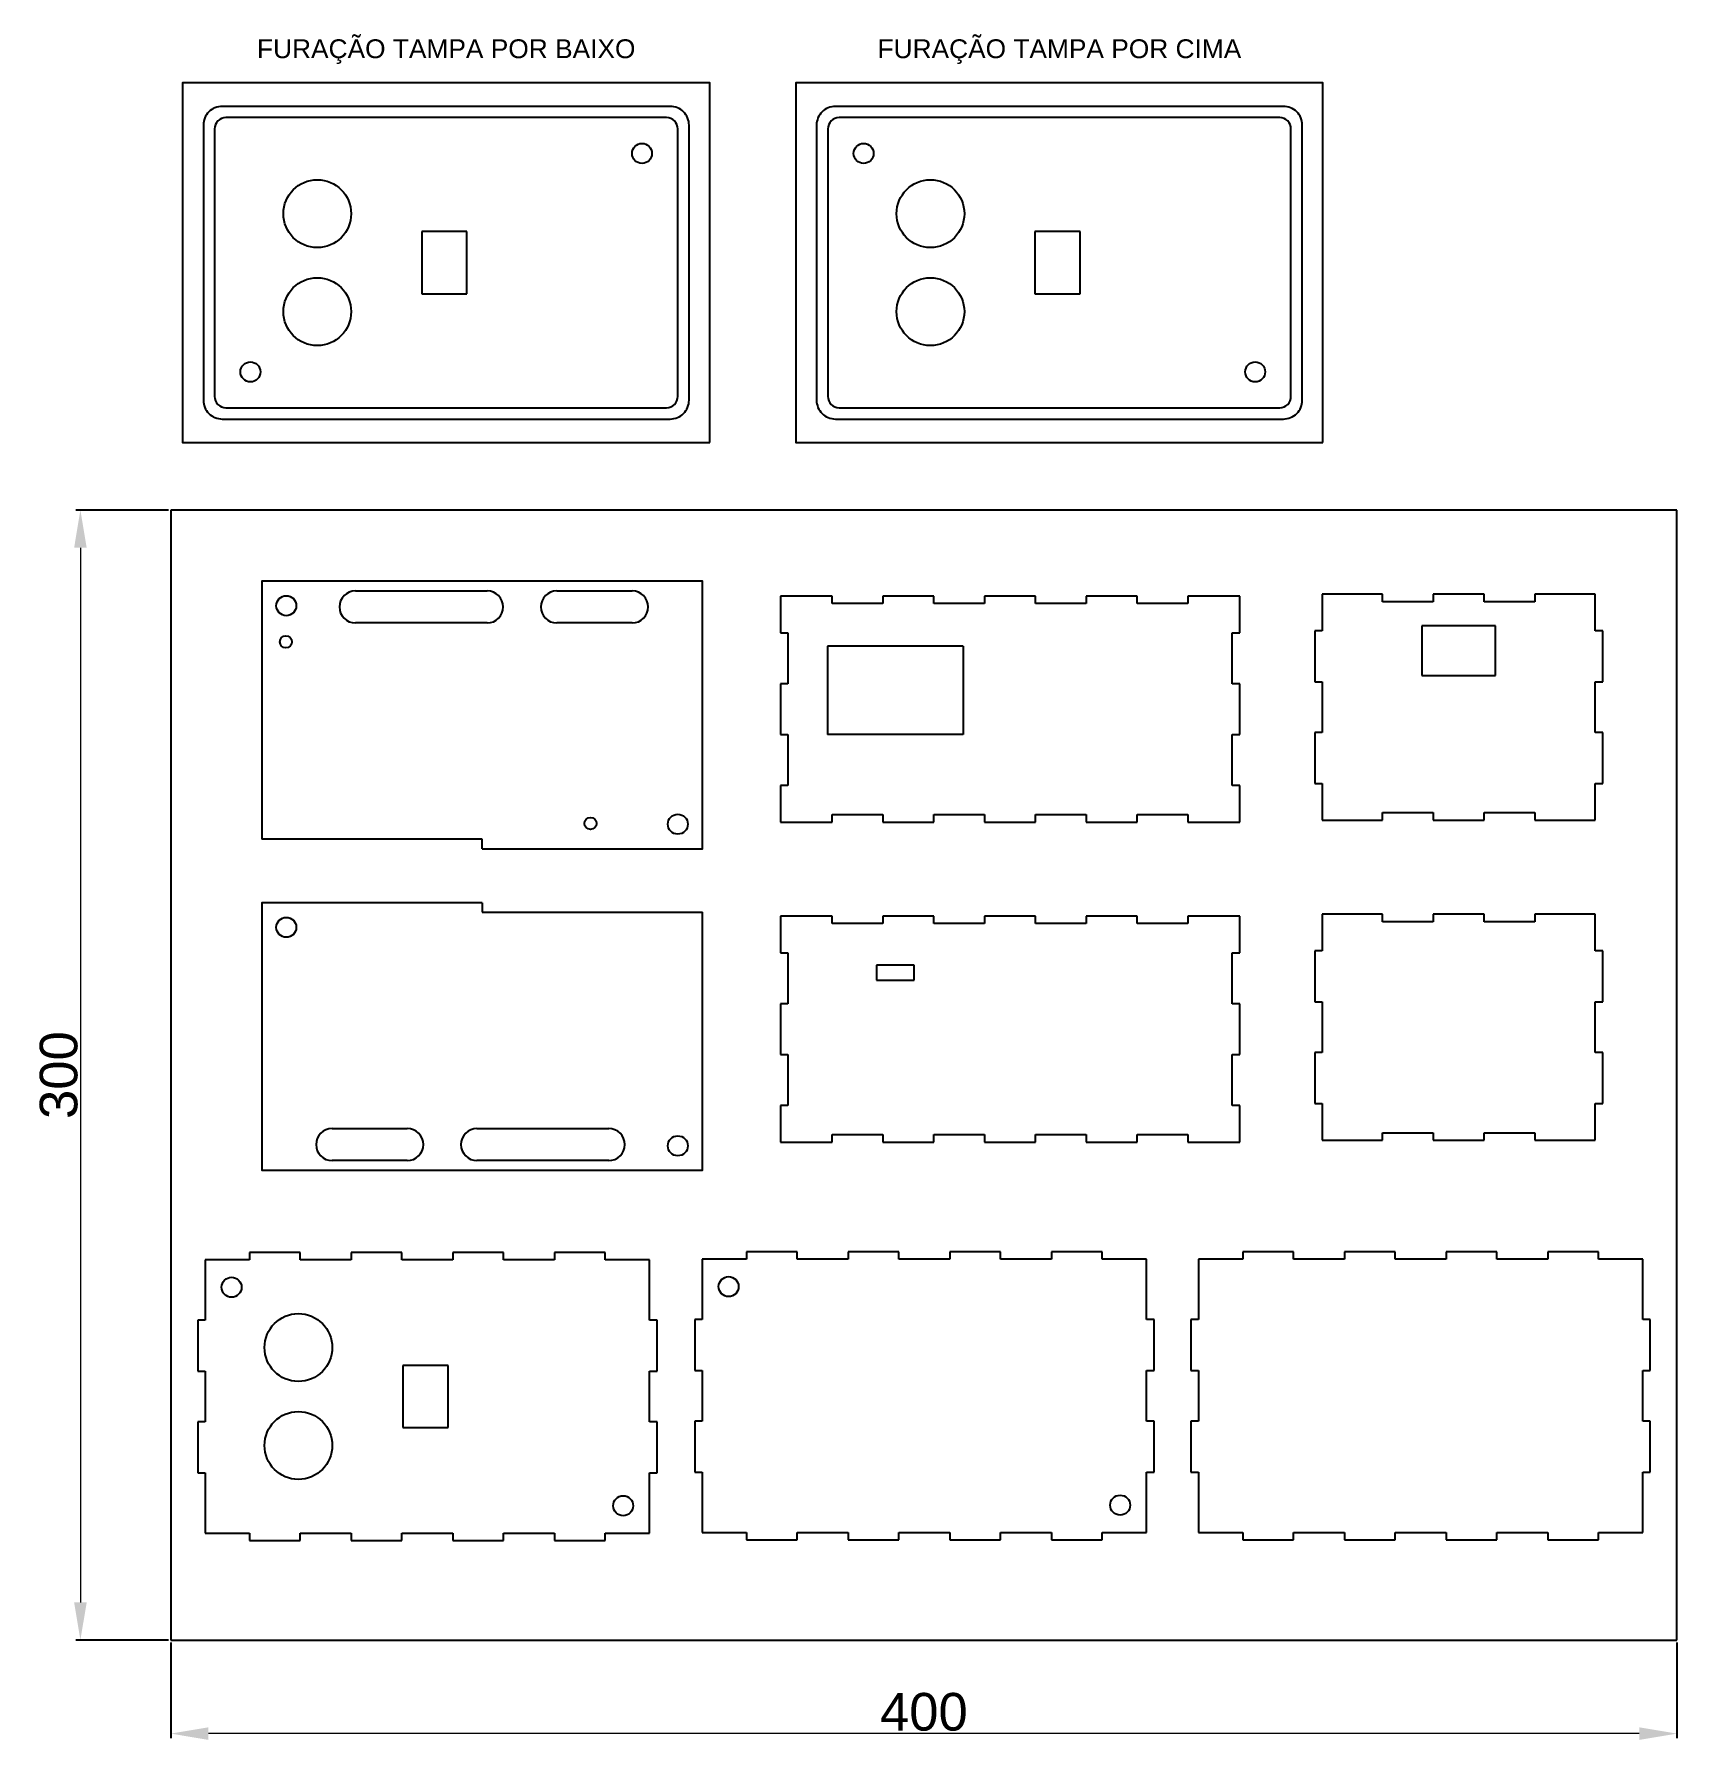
# Model space of a CAD drawing. Header units: millimetres. Extents: x 4406 to 4842, y 2826 to 3279.
import ezdxf

# ---------------------------------------------------------------- set-up
doc = ezdxf.new("R2010")
doc.units = ezdxf.units.MM
doc.layers.add('CORTE 1', color=1, linetype='Continuous')
doc.layers.add('CORTE 2', color=40, linetype='Continuous')
doc.styles.get("Standard").update_dxf_attribs({"font": 'arial.ttf'})
doc.dimstyles.new('ISO-25', dxfattribs={"dimtxt": 2.5, "dimasz": 2.5, "dimexe": 1.25, "dimexo": 0.625, "dimtad": 1, "dimtxsty": 'Standard', "dimcen": 2.5, "dimadec": 0, "dimazin": 0, "dimtfac": 1, "dimtmove": 0, "dimatfit": 3, "dimfxl": 1, "dimarcsym": 0})

# ---------------------------------------------------------------- blocks, each defined once
blk = doc.blocks.new('abaixo')
for points in [[(2082.15, 1503.3), (2201.15, 1503.3, 0.414214), (2206.15, 1508.3), (2206.15, 1581.3, 0.414214), (2201.15, 1586.3), (2082.15, 1586.3, 0.414214), (2077.15, 1581.3), (2077.15, 1508.3, 0.414214)], [(2083.15, 1583.3, 0.414214), (2080.15, 1580.3), (2080.15, 1509.3, 0.414214), (2083.15, 1506.3), (2200.15, 1506.3, 0.414214), (2203.15, 1509.3), (2203.15, 1580.3, 0.414214), (2200.15, 1583.3)]]:
    blk.add_lwpolyline(points, format="xyb", close=True)
blk = doc.blocks.new('*D4')
at = {"color": 0, "lineweight": -2, "transparency": 16777216}
for p, q in [((4441.4, 3152.18), (4416.75, 3152.18)), ((4441.4, 2852.18), (4416.75, 2852.18))]:
    blk.add_line(p, q, dxfattribs=at)
at = {"color": 0, "lineweight": 5, "transparency": 16777216}
blk.add_line((4418, 3142.18), (4418, 2862.18), dxfattribs=at)
at = {"color": 0, "transparency": 16777216}
for points in [[(4416.34, 3142.18), (4419.67, 3142.18), (4418, 3152.18)], [(4416.34, 2862.18), (4419.67, 2862.18), (4418, 2852.18)]]:
    blk.add_solid(points, dxfattribs=at)
at = {"layer": 'Defpoints', "color": 0, "transparency": 16777216}
for p in [(4442.02, 3152.18), (4418, 2852.18), (4442.02, 2852.18)]:
    blk.add_point(p, dxfattribs=at)
at = {"color": 0, "transparency": 16777216, "insert": (4412.27, 3002.18), "char_height": 10, "attachment_point": 5, "rotation": 90}
blk.add_mtext('300', dxfattribs=at)
blk = doc.blocks.new('*D5')
at = {"color": 0, "lineweight": -2, "transparency": 16777216}
for p, q in [((4442.02, 2851.56), (4442.02, 2826.12)), ((4842.02, 2851.56), (4842.02, 2826.12))]:
    blk.add_line(p, q, dxfattribs=at)
at = {"color": 0, "lineweight": 5, "transparency": 16777216}
blk.add_line((4832.02, 2827.37), (4452.02, 2827.37), dxfattribs=at)
at = {"color": 0, "transparency": 16777216}
for points in [[(4452.02, 2829.04), (4452.02, 2825.7), (4442.02, 2827.37)], [(4832.02, 2829.04), (4832.02, 2825.7), (4842.02, 2827.37)]]:
    blk.add_solid(points, dxfattribs=at)
at = {"layer": 'Defpoints', "color": 0, "transparency": 16777216}
for p in [(4442.02, 2852.18), (4842.02, 2852.18), (4442.02, 2827.37)]:
    blk.add_point(p, dxfattribs=at)
at = {"color": 0, "transparency": 16777216, "insert": (4642.02, 2833.1), "char_height": 10, "attachment_point": 5}
blk.add_mtext('400', dxfattribs=at)

msp = doc.modelspace()

# ---------------------------------------------------------------- linework, layer by layer
for p, q in [((4442.022, 3152.183), (4442.022, 2852.183)), ((4842.022, 3152.183), (4442.022, 3152.183)), ((4842.022, 2852.183), (4842.022, 3152.183)), ((4442.022, 2852.183), (4842.022, 2852.183))]:
    msp.add_line(p, q)
for points in [[(4585.16, 3170.093), (4585.16, 3265.593), (4445.16, 3265.593), (4445.16, 3170.093)], [(4748.021, 3170.093), (4748.021, 3265.593), (4608.021, 3265.593), (4608.021, 3170.093)]]:
    msp.add_lwpolyline(points, close=True)
at = {"layer": 'CORTE 1'}
for p, q in [((4603.915, 3129.326), (4603.915, 3119.576)), ((4617.665, 3129.326), (4603.915, 3129.326)), ((4617.665, 3127.326), (4617.665, 3129.326)), ((4644.665, 3129.326), (4631.165, 3129.326)), ((4631.165, 3129.326), (4631.165, 3127.326)), ((4644.665, 3127.326), (4644.665, 3129.326)), ((4671.665, 3129.326), (4658.165, 3129.326)), ((4658.165, 3129.326), (4658.165, 3127.326)), ((4671.665, 3127.326), (4671.665, 3129.326)), ((4698.665, 3129.326), (4685.165, 3129.326)), ((4685.165, 3129.326), (4685.165, 3127.326)), ((4698.665, 3127.326), (4698.665, 3129.326)), ((4725.915, 3129.326), (4712.165, 3129.326)), ((4712.165, 3129.326), (4712.165, 3127.326)), ((4725.915, 3119.576), (4725.915, 3129.326)), ((4747.819, 3129.842), (4747.819, 3120.092)), ((4750.319, 3129.842), (4747.819, 3129.842)), ((4763.819, 3129.842), (4750.319, 3129.842)), ((4763.819, 3127.842), (4763.819, 3129.842)), ((4790.819, 3129.842), (4777.319, 3129.842)), ((4777.319, 3129.842), (4777.319, 3127.842)), ((4790.819, 3127.842), (4790.819, 3129.842)), ((4820.319, 3129.842), (4804.319, 3129.842)), ((4804.319, 3129.842), (4804.319, 3127.842)), ((4820.319, 3120.092), (4820.319, 3129.842)), ((4631.165, 3127.326), (4617.665, 3127.326)), ((4658.165, 3127.326), (4644.665, 3127.326)), ((4685.165, 3127.326), (4671.665, 3127.326)), ((4712.165, 3127.326), (4698.665, 3127.326)), ((4777.319, 3127.842), (4763.819, 3127.842)), ((4804.319, 3127.842), (4790.819, 3127.842)), ((4747.819, 3120.092), (4745.819, 3120.092)), ((4745.819, 3120.092), (4745.819, 3106.592)), ((4822.319, 3120.092), (4820.319, 3120.092)), ((4822.319, 3106.592), (4822.319, 3120.092)), ((4603.915, 3119.576), (4605.915, 3119.576)), ((4605.915, 3119.576), (4605.915, 3106.076)), ((4723.915, 3106.076), (4723.915, 3119.576)), ((4723.915, 3119.576), (4725.915, 3119.576)), ((4745.819, 3106.592), (4747.819, 3106.592)), ((4747.819, 3106.592), (4747.819, 3093.092)), ((4820.319, 3093.092), (4820.319, 3106.592)), ((4820.319, 3106.592), (4822.319, 3106.592)), ((4605.915, 3106.076), (4603.915, 3106.076)), ((4603.915, 3106.076), (4603.915, 3092.576)), ((4725.915, 3106.076), (4723.915, 3106.076)), ((4725.915, 3092.576), (4725.915, 3106.076)), ((4747.819, 3093.092), (4745.819, 3093.092)), ((4745.819, 3093.092), (4745.819, 3079.592)), ((4822.319, 3093.092), (4820.319, 3093.092)), ((4822.319, 3079.592), (4822.319, 3093.092)), ((4603.915, 3092.576), (4605.915, 3092.576)), ((4605.915, 3092.576), (4605.915, 3079.076)), ((4723.915, 3079.076), (4723.915, 3092.576)), ((4723.915, 3092.576), (4725.915, 3092.576)), ((4745.819, 3079.592), (4747.819, 3079.592)), ((4747.819, 3079.592), (4747.819, 3069.842)), ((4820.319, 3069.842), (4820.319, 3079.592)), ((4820.319, 3079.592), (4822.319, 3079.592)), ((4605.915, 3079.076), (4603.915, 3079.076)), ((4603.915, 3079.076), (4603.915, 3069.326)), ((4725.915, 3079.076), (4723.915, 3079.076)), ((4725.915, 3069.326), (4725.915, 3079.076)), ((4617.665, 3069.326), (4617.665, 3071.326)), ((4617.665, 3071.326), (4631.165, 3071.326)), ((4631.165, 3071.326), (4631.165, 3069.326)), ((4644.665, 3069.326), (4644.665, 3071.326)), ((4644.665, 3071.326), (4658.165, 3071.326)), ((4658.165, 3071.326), (4658.165, 3069.326)), ((4671.665, 3069.326), (4671.665, 3071.326)), ((4671.665, 3071.326), (4685.165, 3071.326)), ((4685.165, 3071.326), (4685.165, 3069.326)), ((4698.665, 3069.326), (4698.665, 3071.326)), ((4698.665, 3071.326), (4712.165, 3071.326)), ((4712.165, 3071.326), (4712.165, 3069.326)), ((4763.819, 3069.842), (4763.819, 3071.842)), ((4763.819, 3071.842), (4777.319, 3071.842)), ((4777.319, 3071.842), (4777.319, 3069.842)), ((4790.819, 3069.842), (4790.819, 3071.842)), ((4790.819, 3071.842), (4804.319, 3071.842)), ((4804.319, 3071.842), (4804.319, 3069.842)), ((4603.915, 3069.326), (4617.665, 3069.326)), ((4631.165, 3069.326), (4644.665, 3069.326)), ((4658.165, 3069.326), (4671.665, 3069.326)), ((4685.165, 3069.326), (4698.665, 3069.326)), ((4712.165, 3069.326), (4725.915, 3069.326)), ((4747.819, 3069.842), (4763.819, 3069.842)), ((4777.319, 3069.842), (4790.819, 3069.842)), ((4804.319, 3069.842), (4817.819, 3069.842)), ((4817.819, 3069.842), (4820.319, 3069.842)), ((4524.684, 3064.779), (4466.184, 3064.779)), ((4524.684, 3062.279), (4524.684, 3064.779)), ((4524.684, 3047.901), (4524.684, 3045.401)), ((4524.684, 3045.401), (4583.184, 3045.401)), ((4603.915, 3044.378), (4603.915, 3034.628)), ((4617.665, 3044.378), (4603.915, 3044.378)), ((4617.665, 3042.378), (4617.665, 3044.378)), ((4644.665, 3044.378), (4631.165, 3044.378)), ((4631.165, 3044.378), (4631.165, 3042.378)), ((4644.665, 3042.378), (4644.665, 3044.378)), ((4671.665, 3044.378), (4658.165, 3044.378)), ((4658.165, 3044.378), (4658.165, 3042.378)), ((4671.665, 3042.378), (4671.665, 3044.378)), ((4698.665, 3044.378), (4685.165, 3044.378)), ((4685.165, 3044.378), (4685.165, 3042.378)), ((4698.665, 3042.378), (4698.665, 3044.378)), ((4725.915, 3044.378), (4712.165, 3044.378)), ((4712.165, 3044.378), (4712.165, 3042.378)), ((4725.915, 3034.628), (4725.915, 3044.378)), ((4747.819, 3044.894), (4747.819, 3035.144)), ((4750.319, 3044.894), (4747.819, 3044.894)), ((4763.819, 3044.894), (4750.319, 3044.894)), ((4763.819, 3042.894), (4763.819, 3044.894)), ((4777.319, 3042.894), (4763.819, 3042.894)), ((4790.819, 3044.894), (4777.319, 3044.894)), ((4777.319, 3044.894), (4777.319, 3042.894)), ((4790.819, 3042.894), (4790.819, 3044.894)), ((4804.319, 3042.894), (4790.819, 3042.894)), ((4820.319, 3044.894), (4804.319, 3044.894)), ((4804.319, 3044.894), (4804.319, 3042.894)), ((4820.319, 3035.144), (4820.319, 3044.894)), ((4631.165, 3042.378), (4617.665, 3042.378)), ((4658.165, 3042.378), (4644.665, 3042.378)), ((4685.165, 3042.378), (4671.665, 3042.378)), ((4712.165, 3042.378), (4698.665, 3042.378)), ((4603.915, 3034.628), (4605.915, 3034.628)), ((4605.915, 3034.628), (4605.915, 3021.128)), ((4723.915, 3021.128), (4723.915, 3034.628)), ((4723.915, 3034.628), (4725.915, 3034.628)), ((4747.819, 3035.144), (4745.819, 3035.144)), ((4745.819, 3035.144), (4745.819, 3021.644)), ((4822.319, 3035.144), (4820.319, 3035.144)), ((4822.319, 3021.644), (4822.319, 3035.144)), ((4605.915, 3021.128), (4603.915, 3021.128)), ((4603.915, 3021.128), (4603.915, 3007.628)), ((4725.915, 3021.128), (4723.915, 3021.128)), ((4725.915, 3007.628), (4725.915, 3021.128)), ((4745.819, 3021.644), (4747.819, 3021.644)), ((4747.819, 3021.644), (4747.819, 3008.144)), ((4820.319, 3008.144), (4820.319, 3021.644)), ((4820.319, 3021.644), (4822.319, 3021.644)), ((4603.915, 3007.628), (4605.915, 3007.628)), ((4605.915, 3007.628), (4605.915, 2994.128)), ((4723.915, 2994.128), (4723.915, 3007.628)), ((4723.915, 3007.628), (4725.915, 3007.628)), ((4747.819, 3008.144), (4745.819, 3008.144)), ((4745.819, 3008.144), (4745.819, 2994.644)), ((4822.319, 3008.144), (4820.319, 3008.144)), ((4822.319, 2994.644), (4822.319, 3008.144)), ((4605.915, 2994.128), (4603.915, 2994.128)), ((4603.915, 2994.128), (4603.915, 2984.378)), ((4725.915, 2994.128), (4723.915, 2994.128)), ((4725.915, 2984.378), (4725.915, 2994.128)), ((4745.819, 2994.644), (4747.819, 2994.644)), ((4747.819, 2994.644), (4747.819, 2984.894)), ((4820.319, 2984.894), (4820.319, 2994.644)), ((4820.319, 2994.644), (4822.319, 2994.644)), ((4603.915, 2984.378), (4617.665, 2984.378)), ((4617.665, 2984.378), (4617.665, 2986.378)), ((4617.665, 2986.378), (4631.165, 2986.378)), ((4631.165, 2986.378), (4631.165, 2984.378)), ((4631.165, 2984.378), (4644.665, 2984.378)), ((4644.665, 2984.378), (4644.665, 2986.378)), ((4644.665, 2986.378), (4658.165, 2986.378)), ((4658.165, 2986.378), (4658.165, 2984.378)), ((4658.165, 2984.378), (4671.665, 2984.378)), ((4671.665, 2984.378), (4671.665, 2986.378)), ((4671.665, 2986.378), (4685.165, 2986.378)), ((4685.165, 2986.378), (4685.165, 2984.378)), ((4685.165, 2984.378), (4698.665, 2984.378)), ((4698.665, 2984.378), (4698.665, 2986.378)), ((4698.665, 2986.378), (4712.165, 2986.378)), ((4712.165, 2986.378), (4712.165, 2984.378)), ((4712.165, 2984.378), (4725.915, 2984.378)), ((4747.819, 2984.894), (4763.819, 2984.894)), ((4763.819, 2984.894), (4763.819, 2986.894)), ((4763.819, 2986.894), (4777.319, 2986.894)), ((4777.319, 2986.894), (4777.319, 2984.894)), ((4777.319, 2984.894), (4790.819, 2984.894)), ((4790.819, 2984.894), (4790.819, 2986.894)), ((4790.819, 2986.894), (4804.319, 2986.894)), ((4804.319, 2986.894), (4804.319, 2984.894)), ((4804.319, 2984.894), (4817.819, 2984.894)), ((4817.819, 2984.894), (4820.319, 2984.894)), ((4451.161, 2953.107), (4451.161, 2937.107)), ((4462.911, 2953.107), (4451.161, 2953.107)), ((4476.411, 2955.107), (4462.911, 2955.107)), ((4462.911, 2955.107), (4462.911, 2953.107)), ((4476.411, 2953.107), (4476.411, 2955.107)), ((4489.911, 2953.107), (4476.411, 2953.107)), ((4503.411, 2955.107), (4489.911, 2955.107)), ((4489.911, 2955.107), (4489.911, 2953.107)), ((4503.411, 2953.107), (4503.411, 2955.107)), ((4516.911, 2953.107), (4503.411, 2953.107)), ((4530.411, 2955.107), (4516.911, 2955.107)), ((4516.911, 2955.107), (4516.911, 2953.107)), ((4530.411, 2953.107), (4530.411, 2955.107)), ((4543.911, 2953.107), (4530.411, 2953.107)), ((4557.411, 2955.107), (4543.911, 2955.107)), ((4543.911, 2955.107), (4543.911, 2953.107)), ((4557.411, 2953.107), (4557.411, 2955.107)), ((4569.161, 2953.107), (4557.411, 2953.107)), ((4569.161, 2950.607), (4569.161, 2953.107)), ((4583.164, 2953.271), (4583.164, 2937.271)), ((4594.914, 2953.271), (4583.164, 2953.271)), ((4608.414, 2955.271), (4594.914, 2955.271)), ((4594.914, 2955.271), (4594.914, 2953.271)), ((4608.414, 2953.271), (4608.414, 2955.271)), ((4621.914, 2953.271), (4608.414, 2953.271)), ((4635.414, 2955.271), (4621.914, 2955.271)), ((4621.914, 2955.271), (4621.914, 2953.271)), ((4635.414, 2953.271), (4635.414, 2955.271)), ((4648.914, 2953.271), (4635.414, 2953.271)), ((4662.414, 2955.271), (4648.914, 2955.271)), ((4648.914, 2955.271), (4648.914, 2953.271)), ((4662.414, 2953.271), (4662.414, 2955.271)), ((4675.914, 2953.271), (4662.414, 2953.271)), ((4689.414, 2955.271), (4675.914, 2955.271)), ((4675.914, 2955.271), (4675.914, 2953.271)), ((4689.414, 2953.271), (4689.414, 2955.271)), ((4701.164, 2953.271), (4689.414, 2953.271)), ((4701.164, 2950.771), (4701.164, 2953.271)), ((4714.956, 2953.271), (4714.956, 2937.271)), ((4726.706, 2953.271), (4714.956, 2953.271)), ((4740.206, 2955.271), (4726.706, 2955.271)), ((4726.706, 2955.271), (4726.706, 2953.271)), ((4740.206, 2953.271), (4740.206, 2955.271)), ((4753.706, 2953.271), (4740.206, 2953.271)), ((4767.206, 2955.271), (4753.706, 2955.271)), ((4753.706, 2955.271), (4753.706, 2953.271)), ((4767.206, 2953.271), (4767.206, 2955.271)), ((4780.706, 2953.271), (4767.206, 2953.271)), ((4794.206, 2955.271), (4780.706, 2955.271)), ((4780.706, 2955.271), (4780.706, 2953.271)), ((4794.206, 2953.271), (4794.206, 2955.271)), ((4807.706, 2953.271), (4794.206, 2953.271)), ((4821.206, 2955.271), (4807.706, 2955.271)), ((4807.706, 2955.271), (4807.706, 2953.271)), ((4821.206, 2953.271), (4821.206, 2955.271)), ((4832.956, 2953.271), (4821.206, 2953.271)), ((4832.956, 2950.771), (4832.956, 2953.271)), ((4569.161, 2937.107), (4569.161, 2950.607)), ((4701.164, 2937.271), (4701.164, 2950.771)), ((4832.956, 2937.271), (4832.956, 2950.771)), ((4451.161, 2937.107), (4449.161, 2937.107)), ((4449.161, 2937.107), (4449.161, 2923.607)), ((4571.161, 2937.107), (4569.161, 2937.107)), ((4571.161, 2923.607), (4571.161, 2937.107)), ((4583.164, 2937.271), (4581.164, 2937.271)), ((4581.164, 2937.271), (4581.164, 2923.771)), ((4703.164, 2937.271), (4701.164, 2937.271)), ((4703.164, 2923.771), (4703.164, 2937.271)), ((4714.956, 2937.271), (4712.956, 2937.271)), ((4712.956, 2937.271), (4712.956, 2923.771)), ((4834.956, 2937.271), (4832.956, 2937.271)), ((4834.956, 2923.771), (4834.956, 2937.271)), ((4449.161, 2923.607), (4451.161, 2923.607)), ((4451.161, 2923.607), (4451.161, 2910.107)), ((4569.161, 2910.107), (4569.161, 2923.607)), ((4569.161, 2923.607), (4571.161, 2923.607)), ((4581.164, 2923.771), (4583.164, 2923.771)), ((4583.164, 2923.771), (4583.164, 2910.271)), ((4701.164, 2910.271), (4701.164, 2923.771)), ((4701.164, 2923.771), (4703.164, 2923.771)), ((4712.956, 2923.771), (4714.956, 2923.771)), ((4714.956, 2923.771), (4714.956, 2910.271)), ((4832.956, 2910.271), (4832.956, 2923.771)), ((4832.956, 2923.771), (4834.956, 2923.771)), ((4451.161, 2910.107), (4449.161, 2910.107)), ((4449.161, 2910.107), (4449.161, 2896.607)), ((4571.161, 2910.107), (4569.161, 2910.107)), ((4571.161, 2896.607), (4571.161, 2910.107)), ((4583.164, 2910.271), (4581.164, 2910.271)), ((4581.164, 2910.271), (4581.164, 2896.771)), ((4703.164, 2910.271), (4701.164, 2910.271)), ((4703.164, 2896.771), (4703.164, 2910.271)), ((4714.956, 2910.271), (4712.956, 2910.271)), ((4712.956, 2910.271), (4712.956, 2896.771)), ((4834.956, 2910.271), (4832.956, 2910.271)), ((4834.956, 2896.771), (4834.956, 2910.271)), ((4449.161, 2896.607), (4451.161, 2896.607)), ((4451.161, 2896.607), (4451.161, 2883.107)), ((4569.161, 2880.607), (4569.161, 2896.607)), ((4569.161, 2896.607), (4571.161, 2896.607)), ((4581.164, 2896.771), (4583.164, 2896.771)), ((4583.164, 2896.771), (4583.164, 2883.271)), ((4701.164, 2880.771), (4701.164, 2896.771)), ((4701.164, 2896.771), (4703.164, 2896.771)), ((4712.956, 2896.771), (4714.956, 2896.771)), ((4714.956, 2896.771), (4714.956, 2883.271)), ((4832.956, 2880.771), (4832.956, 2896.771)), ((4832.956, 2896.771), (4834.956, 2896.771)), ((4451.161, 2883.107), (4451.161, 2880.607)), ((4451.161, 2880.607), (4462.911, 2880.607)), ((4462.911, 2880.607), (4462.911, 2878.607)), ((4476.411, 2878.607), (4476.411, 2880.607)), ((4476.411, 2880.607), (4489.911, 2880.607)), ((4489.911, 2880.607), (4489.911, 2878.607)), ((4503.411, 2878.607), (4503.411, 2880.607)), ((4503.411, 2880.607), (4516.911, 2880.607)), ((4516.911, 2880.607), (4516.911, 2878.607)), ((4530.411, 2878.607), (4530.411, 2880.607)), ((4530.411, 2880.607), (4543.911, 2880.607)), ((4543.911, 2880.607), (4543.911, 2878.607)), ((4557.411, 2878.607), (4557.411, 2880.607)), ((4557.411, 2880.607), (4569.161, 2880.607)), ((4583.164, 2883.271), (4583.164, 2880.771)), ((4583.164, 2880.771), (4594.914, 2880.771)), ((4594.914, 2880.771), (4594.914, 2878.771)), ((4608.414, 2878.771), (4608.414, 2880.771)), ((4608.414, 2880.771), (4621.914, 2880.771)), ((4621.914, 2880.771), (4621.914, 2878.771)), ((4635.414, 2878.771), (4635.414, 2880.771)), ((4635.414, 2880.771), (4648.914, 2880.771)), ((4648.914, 2880.771), (4648.914, 2878.771)), ((4662.414, 2878.771), (4662.414, 2880.771)), ((4662.414, 2880.771), (4675.914, 2880.771)), ((4675.914, 2880.771), (4675.914, 2878.771)), ((4689.414, 2878.771), (4689.414, 2880.771)), ((4689.414, 2880.771), (4701.164, 2880.771)), ((4714.956, 2883.271), (4714.956, 2880.771)), ((4714.956, 2880.771), (4726.706, 2880.771)), ((4726.706, 2880.771), (4726.706, 2878.771)), ((4740.206, 2878.771), (4740.206, 2880.771)), ((4740.206, 2880.771), (4753.706, 2880.771)), ((4753.706, 2880.771), (4753.706, 2878.771)), ((4767.206, 2878.771), (4767.206, 2880.771)), ((4767.206, 2880.771), (4780.706, 2880.771)), ((4780.706, 2880.771), (4780.706, 2878.771)), ((4794.206, 2878.771), (4794.206, 2880.771)), ((4794.206, 2880.771), (4807.706, 2880.771)), ((4807.706, 2880.771), (4807.706, 2878.771)), ((4821.206, 2878.771), (4821.206, 2880.771)), ((4821.206, 2880.771), (4832.956, 2880.771)), ((4462.911, 2878.607), (4476.411, 2878.607)), ((4489.911, 2878.607), (4503.411, 2878.607)), ((4516.911, 2878.607), (4530.411, 2878.607)), ((4543.911, 2878.607), (4557.411, 2878.607)), ((4594.914, 2878.771), (4608.414, 2878.771)), ((4621.914, 2878.771), (4635.414, 2878.771)), ((4648.914, 2878.771), (4662.414, 2878.771)), ((4675.914, 2878.771), (4689.414, 2878.771)), ((4726.706, 2878.771), (4740.206, 2878.771)), ((4753.706, 2878.771), (4767.206, 2878.771)), ((4780.706, 2878.771), (4794.206, 2878.771)), ((4807.706, 2878.771), (4821.206, 2878.771))]:
    msp.add_line(p, q, dxfattribs=at)
for points in [[(4524.684, 3062.279), (4583.184, 3062.279), (4583.184, 3062.279), (4583.184, 3133.279), (4583.184, 3133.279), (4466.184, 3133.279), (4466.184, 3133.279), (4466.184, 3064.779)], [(4524.684, 3047.901), (4466.184, 3047.901), (4466.184, 3047.901), (4466.184, 2976.901), (4466.184, 2976.901), (4583.184, 2976.901), (4583.184, 2976.901), (4583.184, 3045.401)]]:
    msp.add_lwpolyline(points, dxfattribs=at)
at = {"layer": 'CORTE 2'}
for p, q in [((4508.66, 3226.093), (4508.66, 3209.593)), ((4520.66, 3226.093), (4508.66, 3226.093)), ((4520.66, 3209.593), (4520.66, 3226.093)), ((4671.521, 3226.093), (4671.521, 3209.593)), ((4683.521, 3226.093), (4671.521, 3226.093)), ((4683.521, 3209.593), (4683.521, 3226.093)), ((4508.66, 3209.593), (4520.66, 3209.593)), ((4671.521, 3209.593), (4683.521, 3209.593)), ((4491.034, 3130.699), (4526.034, 3130.699)), ((4544.534, 3130.699), (4564.534, 3130.699)), ((4526.034, 3122.199), (4491.034, 3122.199)), ((4564.534, 3122.199), (4544.534, 3122.199)), ((4793.819, 3121.442), (4774.319, 3121.442)), ((4774.319, 3121.442), (4774.319, 3108.242)), ((4793.819, 3108.242), (4793.819, 3121.442)), ((4616.44, 3116.076), (4616.44, 3092.576)), ((4652.44, 3116.076), (4616.44, 3116.076)), ((4652.44, 3116.076), (4652.44, 3092.576)), ((4774.319, 3108.242), (4793.819, 3108.242)), ((4652.44, 3092.576), (4616.44, 3092.576)), ((4629.415, 3031.378), (4629.415, 3027.378)), ((4639.415, 3031.378), (4629.415, 3031.378)), ((4639.415, 3027.378), (4639.415, 3031.378)), ((4629.415, 3027.378), (4639.415, 3027.378)), ((4484.834, 2987.981), (4504.834, 2987.981)), ((4523.334, 2987.981), (4558.334, 2987.981)), ((4504.834, 2979.481), (4484.834, 2979.481)), ((4558.334, 2979.481), (4523.334, 2979.481)), ((4503.661, 2925.107), (4503.661, 2908.607)), ((4515.661, 2925.107), (4503.661, 2925.107)), ((4515.661, 2908.607), (4515.661, 2925.107)), ((4503.661, 2908.607), (4515.661, 2908.607))]:
    msp.add_line(p, q, dxfattribs=at)
for centre, radius in [((4567.16, 3246.843), 2.65), ((4626.021, 3246.843), 2.65), ((4480.91, 3230.843), 9), ((4643.771, 3230.843), 9), ((4480.91, 3204.843), 9), ((4643.771, 3204.843), 9), ((4463.16, 3188.843), 2.65), ((4730.021, 3188.843), 2.65), ((4472.684, 3126.779), 2.65), ((4472.584, 3117.193), 1.6), ((4553.484, 3068.993), 1.6), ((4576.684, 3068.779), 2.65), ((4472.684, 3041.401), 2.65), ((4576.684, 2983.401), 2.65), ((4458.161, 2945.857), 2.65), ((4590.164, 2946.021), 2.65), ((4475.911, 2929.857), 9), ((4475.911, 2903.857), 9), ((4562.161, 2887.857), 2.65), ((4694.164, 2888.021), 2.65)]:
    msp.add_circle(centre, radius, dxfattribs=at)
for centre, start, end in [((4491.034, 3126.449), 90, 270), ((4526.034, 3126.449), 270, 90), ((4544.534, 3126.449), 90, 270), ((4564.534, 3126.449), 270, 90), ((4484.834, 2983.731), 90, 270), ((4504.834, 2983.731), 270, 90), ((4523.334, 2983.731), 90, 270), ((4558.334, 2983.731), 270, 90)]:
    msp.add_arc(centre, 4.25, start, end, dxfattribs=at)

# ---------------------------------------------------------------- block references
for p in [(2373.513, 1673.041), (2536.373, 1673.041)]:
    msp.add_blockref('abaixo', p)

# ---------------------------------------------------------------- texts
at = {"char_height": 5, "attachment_point": 8}
for s, heights, insert in [('FURAÇÃO TAMPA POR BAIXO', [5.174], (4515.16, 3270.593)), ('FURAÇÃO TAMPA POR CIMA', [4.548], (4678.021, 3270.593))]:
    msp.add_mtext_dynamic_manual_height_columns(s, width=117.05032, gutter_width=12.5, heights=heights, dxfattribs=dict(at, insert=insert))

# ---------------------------------------------------------------- dimensions: what is measured, and where the dimension line sits
dim = msp.add_linear_dim(base=(4418.002, 2852.183), p1=(4442.022, 3152.183), p2=(4442.022, 2852.183), angle=90, dimstyle='ISO-25', override={"dimtxt": 10, "dimasz": 10, "dimlwd": 5})
dim.commit()
dim.dimension.update_dxf_attribs({"geometry": '*D4', "text_midpoint": (4412.268, 3002.183)})
dim = msp.add_linear_dim(base=(4442.022, 2827.37), p1=(4842.022, 2852.183), p2=(4442.022, 2852.183), dimstyle='ISO-25', override={"dimtxt": 10, "dimasz": 10, "dimlwd": 5})
dim.commit()
dim.dimension.update_dxf_attribs({"geometry": '*D5', "text_midpoint": (4642.022, 2833.101)})

doc.saveas('drawing.dxf')
